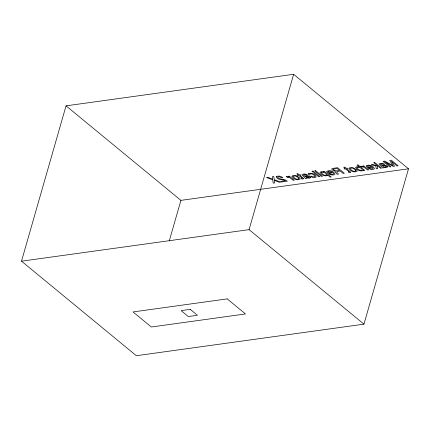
<?xml version="1.0" encoding="UTF-8"?>
<svg xmlns="http://www.w3.org/2000/svg" width="430" height="430" viewBox="0 0 430 430"><rect width="100%" height="100%" fill="white"/><g stroke="black" fill="none" stroke-linecap="round" stroke-linejoin="round"><path stroke-width="0.64" d="M21.5 261.187L66.043 105.839L293.636 74.288L408.5 168.813L363.957 324.161L136.364 355.712L21.5 261.187L249.088 229.636L363.957 324.161M169.264 240.972L180.912 200.364L408.5 168.813M249.088 229.636L293.636 74.288M66.043 105.839L180.912 200.364M309.208 177.187L308.616 177.708L307.326 177.687L304.671 176.348L307.789 176.407L309.208 177.187M386.323 166.496L385.731 167.017L384.441 167.001L381.781 165.657L384.898 165.717L386.323 166.496M291.975 176.246C292.938 179.079 297.447 180.767 300.081 179.208L300.151 178.547L299.608 177.73L296.308 175.746A3.418 1.5 16 0 0 294.093 175.386L292.851 175.548L291.975 176.246M348.972 168.345C349.934 171.178 354.444 172.865 357.077 171.307L357.147 170.645L356.604 169.828L353.304 167.845A3.418 1.5 16 0 0 351.09 167.485L349.848 167.646L348.972 168.345M363.216 170.049L363.103 170.559C360.501 171.763 356.637 170.006 355.562 167.442L356.835 166.657L359.448 166.996L356.981 164.97L358.013 164.824L364.828 170.436L363.85 170.57L363.216 170.049M356.975 167.63L356.959 167.845C357.91 169.495 360.362 171.006 362.248 170.038L362.339 169.78C361.501 168.055 358.744 166.469 356.975 167.63M331.869 168.942L332.062 169.689L333.159 170.586L335.362 171.307L335.174 172.075L337.152 174.268L338.593 174.069L336.539 171.995L337.588 171.409L340.254 171.038L343.167 173.435L344.339 173.274L337.55 167.684L332.696 168.409L331.869 168.942M310.611 177.493L309.573 178.256L306.483 177.891L306.66 178.525L305.45 178.686C305.402 177.789 303.365 176.628 301.989 174.999L302.08 174.575C303.768 173.623 306.101 173.849 307.633 175.053L306.644 175.193L305.08 174.601L303.693 174.752L303.327 175.182C305.23 176.977 309.218 174.575 310.611 177.493M387.72 166.802L386.683 167.566L383.592 167.2L383.775 167.834L382.566 167.996C382.517 167.098 380.48 165.937 379.099 164.308L379.19 163.884C380.883 162.932 383.216 163.158 384.742 164.362L383.754 164.502L382.189 163.911L380.808 164.061L380.442 164.491C382.34 166.286 386.333 163.884 387.72 166.802M298.877 178.552L298.85 178.778C297.001 180.009 294.426 178.369 293.298 176.805L293.394 176.3L294.641 175.994A1.892 0.828 16 0 1 296.152 176.311L298.001 177.407L298.877 178.552M355.873 170.651L355.846 170.877C354.003 172.107 351.423 170.468 350.294 168.904L350.391 168.399L351.638 168.092A1.892 0.828 16 0 1 353.148 168.409L354.997 169.506L355.873 170.651M326.897 171.333L326.988 172.054L328.294 173.371L332.917 172.731C335.174 174.671 331.068 174.73 330.084 173.758L329.041 173.903C330.67 174.784 333.615 175.843 334.948 174.096C333.976 171.323 329.364 169.527 326.897 171.333M366.457 165.851L366.548 166.571L367.854 167.888L372.477 167.249C374.734 169.189 370.628 169.248 369.644 168.27L368.601 168.415C370.23 169.302 373.175 170.355 374.508 168.614C373.536 165.84 368.924 164.045 366.457 165.851M303.693 178.697L302.102 179.127L301.446 178.59L302.188 178.45L302.07 178.133L298.834 175.472L297.829 175.612L297.146 175.053L298.157 174.913L296.77 173.774L297.845 173.629L299.226 174.768L300.081 174.65L300.758 175.209L299.909 175.327L303.693 178.697M350.633 172.188L349.036 172.624L348.381 172.081L349.128 171.946L349.004 171.629L345.768 168.969L344.763 169.108L344.081 168.549L345.091 168.409L343.71 167.27L344.779 167.119L346.161 168.259L347.015 168.141L347.698 168.7L346.843 168.818L350.633 172.188M308.278 173.763L308.874 175.031L309.906 174.886L309.783 173.951C311.739 173.36 313.959 174.661 314.954 176.311A1.709 0.747 16 0 1 314.572 176.821L312.841 176.789L311.438 176.15L310.406 176.295L311.573 176.95A2.838 1.247 16 0 0 313.309 177.466L314.996 177.477L316.174 176.934C315.754 173.967 310.788 172.167 308.278 173.763M321.479 172.462L321.398 172.72C322.296 174.446 324.806 175.897 326.714 174.994L326.805 174.752C325.929 173.027 323.371 171.522 321.479 172.462M327.671 175.053L327.515 175.531C324.897 176.698 321.076 174.951 320.049 172.382L321.226 171.602L323.983 171.989L323.322 171.446L324.354 171.307L331.261 176.988L330.197 177.133L327.671 175.053M276.28 176.649L276.167 176.924C277.576 180.439 282.65 178.982 285.391 180.691L280.785 181.331L281.569 181.976L287.364 181.175C284.692 178.557 280.322 179.976 277.673 177.569L277.861 176.913L278.984 176.719L281.806 177.832L282.881 177.687C281.118 176.262 278.339 175.402 276.28 176.649M328.289 171.473L328.16 171.925L328.724 172.677L332.229 172.194L330.208 171.285L328.289 171.473M367.849 165.991L367.72 166.442L368.284 167.195L371.789 166.706L369.768 165.803L367.849 165.991M333.481 169.141C333.653 171.559 337.958 170.758 339.49 170.409L337.168 168.495L333.481 169.141M287.224 177.171L286.192 176.488L289.196 176.977L288.342 176.273L289.347 176.133L294.303 180.213L293.238 180.358L289.788 177.622L287.224 177.171M361.657 166.851L360.625 166.168L363.629 166.663L362.775 165.958L363.78 165.819L368.736 169.893L367.671 170.038L364.221 167.302L361.657 166.851M267.928 177.337L266.53 177.531L272.749 179.853L273.184 183.137L274.641 182.938L274.179 180.315L279.371 182.282L280.785 182.083L274.2 179.649L273.797 176.52L272.33 176.725L272.717 179.17L267.928 177.337M313.019 171.086L311.943 171.231L312.884 172.011L313.964 171.86L313.019 171.086M315.668 170.715L314.61 170.866L321.404 176.456L322.462 176.305L315.668 170.715M374.734 162.529L373.713 162.669L377.658 165.916L372.837 164.561L371.482 164.749L375.75 165.942L376.298 168.845L377.653 168.657L377.121 166.329L378.647 166.732L380.507 168.259L381.528 168.119L374.734 162.529M384.726 161.143L383.065 161.374L389.86 166.964L390.972 166.808L385.215 162.099L393.418 166.469L394.573 166.308L391.332 161.25L397.03 165.969L398.153 165.813L391.359 160.223L389.677 160.454L392.939 165.528L384.726 161.143M314.884 172.618L313.803 172.769L318.738 176.821L319.812 176.676L314.884 172.618M227.201 298.888L133.031 311.938L151.333 327.004L245.508 313.948L227.201 298.888M190.248 309.358L181.105 310.627L188.286 316.534L197.429 315.265L190.248 309.358"/></g></svg>
